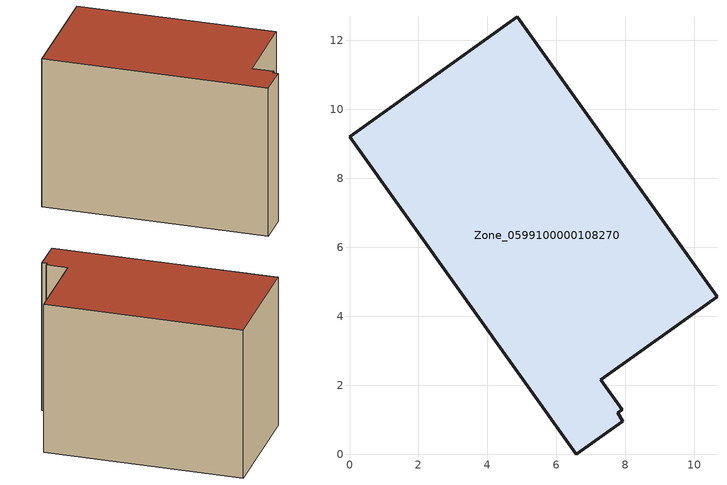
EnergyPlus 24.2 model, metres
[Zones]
Zone_0599100000108270
 floor ground (C_G): 0,9.21 4.86,12.68 10.66,4.57 7.29,2.16 7.91,1.29 7.78,1.19 7.92,0.96 6.58,0 z0
 wall outside (C_F): 4.86,12.68 0,9.21 6.58,0 7.92,0.96 7.78,1.19 7.91,1.29 7.29,2.16 10.66,4.57 4.86,12.68 z0:7.9
 roof outside (C_R): 6.58,0 7.92,0.96 7.78,1.19 7.91,1.29 7.29,2.16 10.66,4.57 4.86,12.68 0,9.21 z7.9
[BUILDING]
Pand.0599100000108270: North Axis=0; Terrain=City; Loads Convergence Tolerance Value=0.04; Temperature Convergence Tolerance Value=0.4; Solar Distribution=FullExterior; Maximum Number of Warmup Days=25; Minimum Number of Warmup Days=1
[Site:Location]
Rotterdam.The.Hague.AP_ZH_NLD Design_Conditions: Latitude=51.96; Longitude=4.45; Time Zone=1; Elevation=-4.5
[SITE:GROUNDTEMPERATURE:BUILDINGSURFACE]
18, 18, 18, 18, 18, 18, 18, 18, 18, 18, 18, 18
[MATERIAL] Thermal Absorptance=0.9; Solar Absorptance=0.7; Visible Absorptance=0.7
Name | Roughness | Thickness | Conductivity | Density | Specific Heat
G.TC.1975-1991 | MediumSmooth | 0.15 | 0.288461 | 540 | 1210
F.TC.1975-1991 | Rough | 0.3 | 0.230769 | 1920 | 840
R.TC.1975-1991 | MediumRough | 0.2 | 0.153846 | 1500 | 1000
[CONSTRUCTION]
C_G: G.TC.1975-1991
C_F: F.TC.1975-1991
C_R: R.TC.1975-1991
[ZONE]
Zone_0599100000108270: Type=1; Multiplier=1; Ceiling Height=Autocalculate; Volume=Autocalculate; Floor Area=autocalculate; Part of Total Floor Area=Yes
[ZONEINFILTRATION:DESIGNFLOWRATE]
Infil_Zone_0599100000108270: Zone or ZoneList or Space or SpaceList=Zone_0599100000108270; Schedule=AlwaysOn; Design Flow Rate Calculation Method=Flow/Area; Flow Rate per Floor Area=0.003; Constant Term Coefficient=1; Temperature Term Coefficient=0; Velocity Term Coefficient=0; Velocity Squared Term Coefficient=0
[HVACTEMPLATE:ZONE:IDEALLOADSAIRSYSTEM]
Zone_0599100000108270: Maximum Heating Supply Air Temperature=50; Minimum Cooling Supply Air Temperature=13; Maximum Heating Supply Air Humidity Ratio=0.0156; Minimum Cooling Supply Air Humidity Ratio=0.0077; Heating Limit=NoLimit; Cooling Limit=NoLimit; Dehumidification Control Type=ConstantSensibleHeatRatio; Cooling Sensible Heat Ratio=0.7; Dehumidification Setpoint=60; Humidification Control Type=None; Humidification Setpoint=30; Outdoor Air Method=None; Outdoor Air Flow Rate per Person=0.00944; Outdoor Air Flow Rate per Zone Floor Area=0; Outdoor Air Flow Rate per Zone=0; Demand Controlled Ventilation Type=None; Outdoor Air Economizer Type=NoEconomizer; Heat Recovery Type=None; Sensible Heat Recovery Effectiveness=0.7; Latent Heat Recovery Effectiveness=0.65
[ZONECONTROL:THERMOSTAT]
ThermostatControl_Zone_0599100000108270: Zone or ZoneList=Zone_0599100000108270; Control Type Schedule=DualSetpointControlType; Control 1=Thermostat_Zone_0599100000108270; Temperature Difference Between Cutout And Setpoint=0
[THERMOSTATSETPOINT:DUALSETPOINT]
Thermostat_Zone_0599100000108270: Heating Setpoint Temperature Schedule=HeatingSetpoint_Zone_0599100000108270; Cooling Setpoint Temperature Schedule=CoolingSetpoint_Zone_0599100000108270
[SCHEDULE:COMPACT]
HeatingSetpoint_Zone_0599100000108270: Through: 12/31, For: AllDays, Until: 24:00, 21
CoolingSetpoint_Zone_0599100000108270: Through: 12/31, For: AllDays, Until: 24:00, 24
DualSetpointControlType: Through: 12/31, For: AllDays, Until: 24:00, 4
AlwaysOn: Through: 12/31, For: AllDays, Until: 24:00, 1
